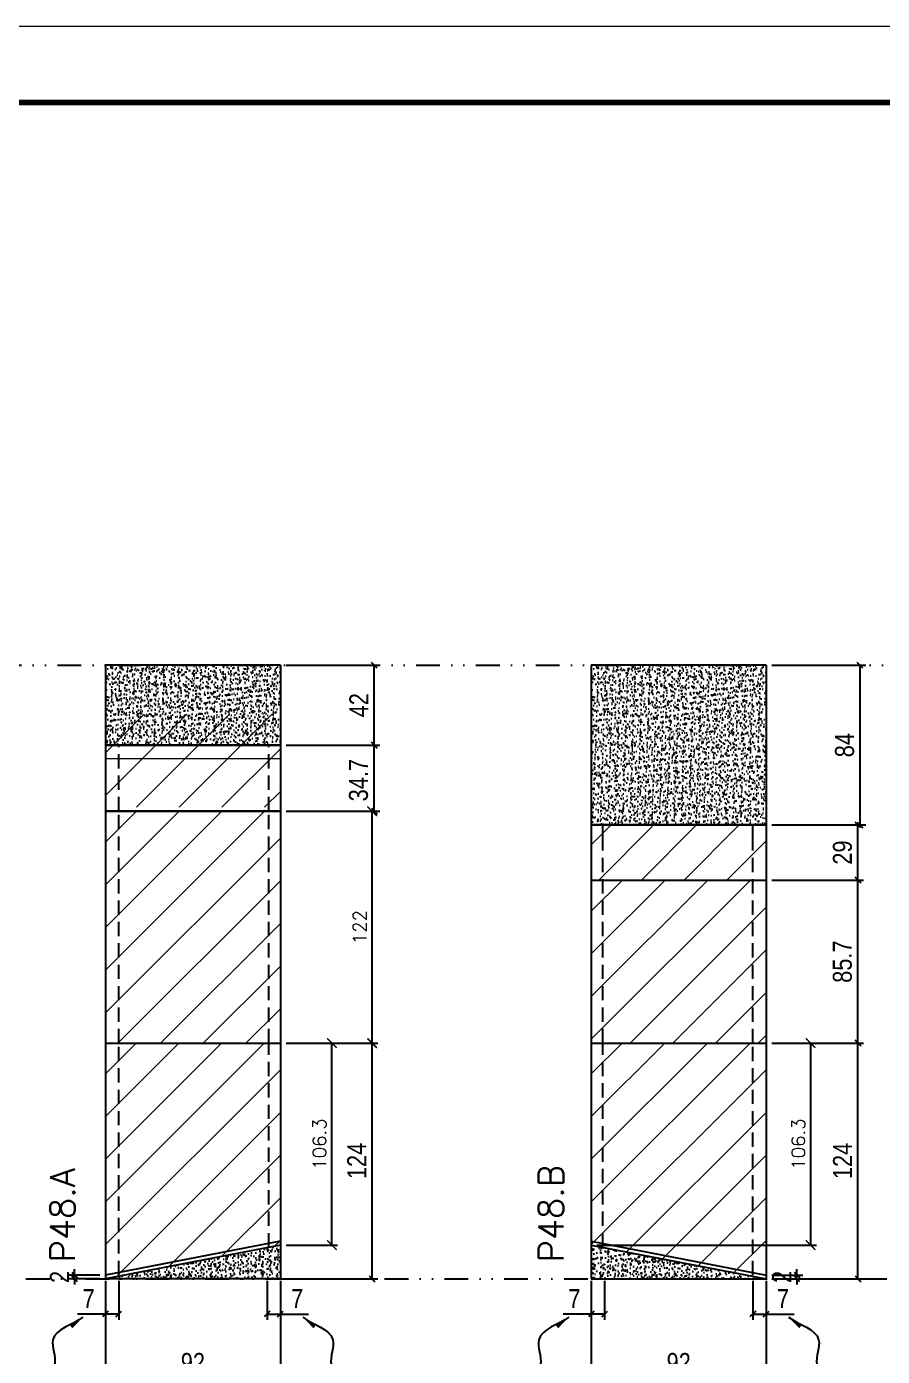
# Model space of a CAD drawing. Extents: x 2949 to 9230, y 1140 to 12527.
# Drawn here: x 3556 to 4006, y 6084 to 6784 of the extents above; entities that cross this region are included whole.
import ezdxf

# ---------------------------------------------------------------- set-up
doc = ezdxf.new("R2010")
doc.units = 0
for name, pattern in [('DASHED', [0.75, 0.5, -0.25]), ('DIVIDE2', [0.625, 0.25, -0.125, 0, -0.125, 0, -0.125]), ('HIDDEN', [0.375, 0.25, -0.125])]:
    doc.linetypes.add(name, pattern=pattern)
for name, color, linetype in [('COTA', 241, 'Continuous'), ('Nível', 160, 'Continuous'), ('Painéis', 200, 'Continuous'), ('Sarrafo de Pressão', 42, 'HIDDEN')]:
    doc.layers.add(name, color=color, linetype=linetype)
for name, color, linetype, lineweight in [('Folhas', 255, 'Continuous', 9), ('Hachura', 251, 'Continuous', 9), ('Sarr 2.2x7', 40, 'Continuous', 9), ('SARRAFO DE PRESSAO', 251, 'DASHED', 9), ('Texto Seção', 7, 'Continuous', 15)]:
    doc.layers.add(name, color=color, linetype=linetype, lineweight=lineweight)
doc.styles.add('COTA TECNICA', font='techl___.ttf', dxfattribs={"height": 10})
doc.styles.add('COTA TECNICA-50', font='techl___.ttf', dxfattribs={"height": 10})
doc.styles.add('REGUA-120', font='ROMANS.shx', dxfattribs={"height": 15})
doc.styles.add('ROMANS', font='romans.shx')
doc.styles.get("Standard").update_dxf_attribs({"font": 'arial.ttf'})
doc.dimstyles.new('COTA PAINEL-50', dxfattribs={"dimtxt": 10, "dimasz": 3, "dimexe": 3, "dimexo": 3, "dimgap": 3, "dimtad": 1, "dimdec": 1, "dimzin": 12, "dimdsep": 46, "dimtxsty": 'COTA TECNICA-50', "dimblk1": 'OBLIQUE', "dimblk2": 'OBLIQUE', "dimsah": 1, "dimcen": 0.9, "dimclrd": 4, "dimclre": 4, "dimclrt": 240, "dimadec": 1, "dimazin": 3, "dimtfac": 1, "dimtdec": 1, "dimtmove": 0, "dimatfit": 3, "dimfxl": 1, "dimtolj": 1, "dimtzin": 12, "dimarcsym": 0})
doc.dimstyles.new('Cota Paínel', dxfattribs={"dimtxt": 7, "dimasz": 5, "dimexe": 3, "dimexo": 3, "dimgap": 3, "dimtad": 1, "dimdec": 1, "dimzin": 12, "dimdsep": 46, "dimtxsty": 'ROMANS', "dimblk": 'ARCHTICK', "dimcen": 0, "dimclrd": 4, "dimclre": 4, "dimclrt": 1, "dimadec": 1, "dimazin": 3, "dimtfac": 1, "dimtdec": 1, "dimtmove": 0, "dimatfit": 3, "dimldrblk": 'OBLIQUE', "dimfxl": 1, "dimtolj": 1, "dimtzin": 12, "dimarcsym": 0})
doc.dimstyles.new('PAINEL', dxfattribs={"dimtxt": 10, "dimasz": 3, "dimexe": 3, "dimexo": 3, "dimgap": 3, "dimtad": 1, "dimdec": 1, "dimzin": 12, "dimdsep": 46, "dimtxsty": 'COTA TECNICA', "dimblk1": 'OBLIQUE', "dimblk2": 'OBLIQUE', "dimsah": 1, "dimcen": 0.9, "dimclrd": 4, "dimclre": 4, "dimclrt": 240, "dimadec": 1, "dimazin": 3, "dimtfac": 1, "dimtdec": 1, "dimtmove": 0, "dimatfit": 3, "dimfxl": 1, "dimtolj": 1, "dimtzin": 12, "dimarcsym": 0})
doc.dimstyles.get("Standard").update_dxf_attribs({"dimtxt": 0.18, "dimasz": 0.18, "dimexe": 0.18, "dimexo": 0.0625, "dimgap": 0.09, "dimtad": 0, "dimtih": 1, "dimtoh": 1, "dimdec": 4, "dimzin": 0, "dimdsep": 46, "dimtxsty": 'Standard', "dimcen": 0.09, "dimadec": 0, "dimazin": 0, "dimtfac": 1, "dimtdec": 4, "dimtofl": 0, "dimtmove": 0, "dimatfit": 3, "dimfxl": 1, "dimtolj": 1, "dimtzin": 0, "dimarcsym": 0})
pattern_1 = [(45, (-126071.967, -22713.47), (-11.2253202, 11.2253202), [])]

# ---------------------------------------------------------------- blocks, each defined once
blk = doc.blocks.new('9999999999')
at = {"layer": 'Folhas'}
blk.add_lwpolyline([(98138.98, 34190.21), (99623.98, 34190.21), (99623.98, 35240.21), (98138.98, 35240.21)], close=True, dxfattribs=at)
at = {"layer": 'Folhas', "color": 30, "const_width": 3}
blk.add_lwpolyline([(98213.98, 34230.21), (99583.98, 34230.21), (99583.98, 35200.21), (98213.98, 35200.21)], close=True, dxfattribs=at)
blk = doc.blocks.new('_Oblique')
at = {"color": 0, "linetype": 'ByBlock', "lineweight": -2}
blk.add_line((-0.5, -0.5), (0.5, 0.5), dxfattribs=at)
blk = doc.blocks.new('*D1015')
at = {"layer": 'COTA', "color": 4, "linetype": 'ByBlock', "lineweight": -2, "transparency": 16777216}
for p, q in [((3948.19, 6249.14), (3996.45, 6249.14)), ((3993.45, 6125.14), (3993.45, 6249.14)), ((3948.19, 6125.14), (3996.45, 6125.14))]:
    blk.add_line(p, q, dxfattribs=at)
at = {"layer": 'Defpoints', "color": 0, "linetype": 'ByBlock', "transparency": 16777216}
for p in [(3945.19, 6249.14), (3993.45, 6249.14), (3945.19, 6125.14)]:
    blk.add_point(p, dxfattribs=at)
at = {"layer": 'COTA', "color": 4, "linetype": 'ByBlock', "lineweight": -2, "transparency": 16777216, "xscale": 3, "yscale": 3, "zscale": 3}
for p, rotation in [((3993.45, 6249.14), 90), ((3993.45, 6125.14), 270)]:
    blk.add_blockref('_Oblique', p, dxfattribs=dict(at, rotation=rotation))
at = {"layer": 'COTA', "color": 240, "linetype": 'ByBlock', "transparency": 16777216, "insert": (3985.38, 6187.14), "char_height": 10, "attachment_point": 5, "rotation": 90, "style": 'COTA TECNICA'}
blk.add_mtext('\\A1;124', dxfattribs=at)
blk = doc.blocks.new('*D1016')
at = {"layer": 'COTA', "color": 4, "linetype": 'ByBlock', "lineweight": -2, "transparency": 16777216}
for p, q in [((3948.19, 6334.87), (3996.45, 6334.87)), ((3993.45, 6249.14), (3993.45, 6334.87)), ((3948.19, 6249.14), (3996.45, 6249.14))]:
    blk.add_line(p, q, dxfattribs=at)
at = {"layer": 'Defpoints', "color": 0, "linetype": 'ByBlock', "transparency": 16777216}
for p in [(3945.19, 6334.87), (3993.45, 6334.87), (3945.19, 6249.14)]:
    blk.add_point(p, dxfattribs=at)
at = {"layer": 'COTA', "color": 4, "linetype": 'ByBlock', "lineweight": -2, "transparency": 16777216, "xscale": 3, "yscale": 3, "zscale": 3}
for p, rotation in [((3993.45, 6334.87), 90), ((3993.45, 6249.14), 270)]:
    blk.add_blockref('_Oblique', p, dxfattribs=dict(at, rotation=rotation))
at = {"layer": 'COTA', "color": 240, "linetype": 'ByBlock', "transparency": 16777216, "insert": (3985.32, 6292), "char_height": 10, "attachment_point": 5, "rotation": 90, "style": 'COTA TECNICA'}
blk.add_mtext('\\A1;85.7', dxfattribs=at)
blk = doc.blocks.new('*D245')
at = {"layer": 'COTA', "color": 4, "lineweight": -2, "transparency": 16777216}
for p, q in [((3853.19, 6124.14), (3853.19, 6069.97)), ((3945.19, 6124.14), (3945.19, 6069.97)), ((3945.19, 6072.97), (3853.19, 6072.97))]:
    blk.add_line(p, q, dxfattribs=at)
at = {"layer": 'Defpoints', "color": 0, "transparency": 16777216}
for p in [(3853.19, 6127.14), (3945.19, 6127.14), (3853.19, 6072.97)]:
    blk.add_point(p, dxfattribs=at)
at = {"layer": 'COTA', "color": 4, "lineweight": -2, "transparency": 16777216, "xscale": 3, "yscale": 3, "zscale": 3, "rotation": 180}
blk.add_blockref('_Oblique', (3853.19, 6072.97), dxfattribs=at)
at = {"layer": 'COTA', "color": 4, "lineweight": -2, "transparency": 16777216, "xscale": 3, "yscale": 3, "zscale": 3}
blk.add_blockref('_Oblique', (3945.19, 6072.97), dxfattribs=at)
at = {"layer": 'COTA', "color": 240, "transparency": 16777216, "insert": (3899.19, 6081.05), "char_height": 10, "attachment_point": 5, "style": 'COTA TECNICA'}
blk.add_mtext('\\A1;92', dxfattribs=at)
blk = doc.blocks.new('*D246')
at = {"layer": 'COTA', "color": 4, "lineweight": -2, "transparency": 16777216}
for p, q in [((3853.19, 6122.14), (3853.19, 6103.63)), ((3860.19, 6124.14), (3860.19, 6103.63)), ((3853.19, 6106.63), (3838.46, 6106.63)), ((3860.19, 6106.63), (3853.19, 6106.63))]:
    blk.add_line(p, q, dxfattribs=at)
at = {"layer": 'Defpoints', "color": 0, "transparency": 16777216}
for p in [(3853.19, 6125.14), (3860.19, 6127.14), (3853.19, 6106.63)]:
    blk.add_point(p, dxfattribs=at)
at = {"layer": 'COTA', "color": 4, "lineweight": -2, "transparency": 16777216, "xscale": 3, "yscale": 3, "zscale": 3, "rotation": 180}
blk.add_blockref('_Oblique', (3853.19, 6106.63), dxfattribs=at)
at = {"layer": 'COTA', "color": 4, "lineweight": -2, "transparency": 16777216, "xscale": 3, "yscale": 3, "zscale": 3}
blk.add_blockref('_Oblique', (3860.19, 6106.63), dxfattribs=at)
at = {"layer": 'COTA', "color": 240, "transparency": 16777216, "insert": (3844.33, 6114.71), "char_height": 10, "attachment_point": 5, "style": 'COTA TECNICA-50'}
blk.add_mtext('\\A1;7', dxfattribs=at)
blk = doc.blocks.new('*D247')
at = {"layer": 'COTA', "color": 4, "lineweight": -2, "transparency": 16777216}
for p, q in [((3938.19, 6124.14), (3938.19, 6103.63)), ((3945.19, 6122.14), (3945.19, 6103.63)), ((3938.19, 6106.63), (3945.19, 6106.63)), ((3945.19, 6106.63), (3959.93, 6106.63))]:
    blk.add_line(p, q, dxfattribs=at)
at = {"layer": 'Defpoints', "color": 0, "transparency": 16777216}
for p in [(3938.19, 6127.14), (3945.19, 6125.14), (3945.19, 6106.63)]:
    blk.add_point(p, dxfattribs=at)
at = {"layer": 'COTA', "color": 4, "lineweight": -2, "transparency": 16777216, "xscale": 3, "yscale": 3, "zscale": 3, "rotation": 180}
blk.add_blockref('_Oblique', (3938.19, 6106.63), dxfattribs=at)
at = {"layer": 'COTA', "color": 4, "lineweight": -2, "transparency": 16777216, "xscale": 3, "yscale": 3, "zscale": 3}
blk.add_blockref('_Oblique', (3945.19, 6106.63), dxfattribs=at)
at = {"layer": 'COTA', "color": 240, "transparency": 16777216, "insert": (3954.06, 6114.71), "char_height": 10, "attachment_point": 5, "style": 'COTA TECNICA-50'}
blk.add_mtext('\\A1;7', dxfattribs=at)
blk = doc.blocks.new('*D800')
at = {"layer": 'COTA', "color": 4, "linetype": 'ByBlock', "lineweight": -2, "transparency": 16777216}
for p, q in [((3692.64, 6405.87), (3742.01, 6405.87)), ((3739.01, 6371.14), (3739.01, 6405.87)), ((3692.64, 6371.14), (3742.01, 6371.14))]:
    blk.add_line(p, q, dxfattribs=at)
at = {"layer": 'Defpoints', "color": 0, "linetype": 'ByBlock', "transparency": 16777216}
for p in [(3689.64, 6405.87), (3739.01, 6405.87), (3689.64, 6371.14)]:
    blk.add_point(p, dxfattribs=at)
at = {"layer": 'COTA', "color": 4, "linetype": 'ByBlock', "lineweight": -2, "transparency": 16777216, "xscale": 3, "yscale": 3, "zscale": 3}
for p, rotation in [((3739.01, 6405.87), 90), ((3739.01, 6371.14), 270)]:
    blk.add_blockref('_Oblique', p, dxfattribs=dict(at, rotation=rotation))
at = {"layer": 'COTA', "color": 240, "linetype": 'ByBlock', "transparency": 16777216, "insert": (3730.79, 6387.45), "char_height": 10, "attachment_point": 5, "rotation": 90, "style": 'COTA TECNICA'}
blk.add_mtext('\\A1;34.7', dxfattribs=at)
blk = doc.blocks.new('*D801')
at = {"layer": 'COTA', "color": 4, "linetype": 'ByBlock', "lineweight": -2, "transparency": 16777216}
for p, q in [((3692.64, 6447.87), (3742.01, 6447.87)), ((3739.01, 6405.87), (3739.01, 6447.87)), ((3692.64, 6405.87), (3742.01, 6405.87))]:
    blk.add_line(p, q, dxfattribs=at)
at = {"layer": 'Defpoints', "color": 0, "linetype": 'ByBlock', "transparency": 16777216}
for p in [(3689.64, 6447.87), (3739.01, 6447.87), (3689.64, 6405.87)]:
    blk.add_point(p, dxfattribs=at)
at = {"layer": 'COTA', "color": 4, "linetype": 'ByBlock', "lineweight": -2, "transparency": 16777216, "xscale": 3, "yscale": 3, "zscale": 3}
for p, rotation in [((3739.01, 6447.87), 90), ((3739.01, 6405.87), 270)]:
    blk.add_blockref('_Oblique', p, dxfattribs=dict(at, rotation=rotation))
at = {"layer": 'COTA', "color": 240, "linetype": 'ByBlock', "transparency": 16777216, "insert": (3730.94, 6426.87), "char_height": 10, "attachment_point": 5, "rotation": 90, "style": 'COTA TECNICA'}
blk.add_mtext('\\A1;42', dxfattribs=at)
blk = doc.blocks.new('*D891')
at = {"layer": 'COTA', "color": 4, "linetype": 'ByBlock', "lineweight": -2, "transparency": 16777216}
for p, q in [((3948.19, 6363.87), (3996.45, 6363.87)), ((3993.45, 6334.87), (3993.45, 6363.87)), ((3948.19, 6334.87), (3996.45, 6334.87))]:
    blk.add_line(p, q, dxfattribs=at)
at = {"layer": 'Defpoints', "color": 0, "linetype": 'ByBlock', "transparency": 16777216}
for p in [(3945.19, 6363.87), (3993.45, 6363.87), (3945.19, 6334.87)]:
    blk.add_point(p, dxfattribs=at)
at = {"layer": 'COTA', "color": 4, "linetype": 'ByBlock', "lineweight": -2, "transparency": 16777216, "xscale": 3, "yscale": 3, "zscale": 3}
for p, rotation in [((3993.45, 6363.87), 90), ((3993.45, 6334.87), 270)]:
    blk.add_blockref('_Oblique', p, dxfattribs=dict(at, rotation=rotation))
at = {"layer": 'COTA', "color": 240, "linetype": 'ByBlock', "transparency": 16777216, "insert": (3985.36, 6349.37), "char_height": 10, "attachment_point": 5, "rotation": 90, "style": 'COTA TECNICA'}
blk.add_mtext('\\A1;29', dxfattribs=at)
blk = doc.blocks.new('*D1075')
at = {"layer": 'COTA', "color": 4, "linetype": 'ByBlock', "lineweight": -2, "transparency": 16777216}
for p, q in [((3948.19, 6447.87), (3997.56, 6447.87)), ((3994.56, 6363.87), (3994.56, 6447.87)), ((3948.19, 6363.87), (3997.56, 6363.87))]:
    blk.add_line(p, q, dxfattribs=at)
at = {"layer": 'Defpoints', "color": 0, "linetype": 'ByBlock', "transparency": 16777216}
for p in [(3945.19, 6447.87), (3994.56, 6447.87), (3945.19, 6363.87)]:
    blk.add_point(p, dxfattribs=at)
at = {"layer": 'COTA', "color": 4, "linetype": 'ByBlock', "lineweight": -2, "transparency": 16777216, "xscale": 3, "yscale": 3, "zscale": 3}
for p, rotation in [((3994.56, 6447.87), 90), ((3994.56, 6363.87), 270)]:
    blk.add_blockref('_Oblique', p, dxfattribs=dict(at, rotation=rotation))
at = {"layer": 'COTA', "color": 240, "linetype": 'ByBlock', "transparency": 16777216, "insert": (3986.47, 6405.87), "char_height": 10, "attachment_point": 5, "rotation": 90, "style": 'COTA TECNICA'}
blk.add_mtext('\\A1;84', dxfattribs=at)
blk = doc.blocks.new('*D1291')
at = {"layer": 'COTA', "color": 4, "linetype": 'ByBlock', "lineweight": -2, "transparency": 16777216}
for p, q in [((3692.64, 6249.14), (3740.9, 6249.14)), ((3737.9, 6125.14), (3737.9, 6249.14)), ((3692.64, 6125.14), (3740.9, 6125.14))]:
    blk.add_line(p, q, dxfattribs=at)
at = {"layer": 'Defpoints', "color": 0, "linetype": 'ByBlock', "transparency": 16777216}
for p in [(3689.64, 6249.14), (3737.9, 6249.14), (3689.64, 6125.14)]:
    blk.add_point(p, dxfattribs=at)
at = {"layer": 'COTA', "color": 4, "linetype": 'ByBlock', "lineweight": -2, "transparency": 16777216, "xscale": 3, "yscale": 3, "zscale": 3}
for p, rotation in [((3737.9, 6249.14), 90), ((3737.9, 6125.14), 270)]:
    blk.add_blockref('_Oblique', p, dxfattribs=dict(at, rotation=rotation))
at = {"layer": 'COTA', "color": 240, "linetype": 'ByBlock', "transparency": 16777216, "insert": (3729.83, 6187.14), "char_height": 10, "attachment_point": 5, "rotation": 90, "style": 'COTA TECNICA'}
blk.add_mtext('\\A1;124', dxfattribs=at)
blk = doc.blocks.new('*D1292')
at = {"layer": 'COTA', "color": 4, "lineweight": -2, "transparency": 16777216}
for p, q in [((3961.41, 6127.14), (3961.41, 6130.14)), ((3948.19, 6127.14), (3964.41, 6127.14)), ((3948.19, 6125.14), (3964.41, 6125.14)), ((3961.41, 6125.14), (3961.41, 6127.14)), ((3961.41, 6125.14), (3961.41, 6122.14))]:
    blk.add_line(p, q, dxfattribs=at)
at = {"layer": 'Defpoints', "color": 0, "transparency": 16777216}
for p in [(3945.19, 6127.14), (3945.19, 6125.14), (3961.41, 6127.14)]:
    blk.add_point(p, dxfattribs=at)
at = {"layer": 'COTA', "color": 4, "lineweight": -2, "transparency": 16777216, "xscale": 3, "yscale": 3, "zscale": 3}
for p, rotation in [((3961.41, 6127.14), 270), ((3961.41, 6125.14), 90)]:
    blk.add_blockref('_Oblique', p, dxfattribs=dict(at, rotation=rotation))
at = {"layer": 'COTA', "color": 240, "transparency": 16777216, "insert": (3953.41, 6126.14), "char_height": 10, "attachment_point": 5, "rotation": 90, "style": 'COTA TECNICA-50'}
blk.add_mtext('\\A1;2', dxfattribs=at)
blk = doc.blocks.new('*D1298')
at = {"layer": 'COTA', "color": 4, "lineweight": -2, "transparency": 16777216}
for p, q in [((3597.64, 6124.14), (3597.64, 6069.97)), ((3689.64, 6124.14), (3689.64, 6069.97)), ((3597.64, 6072.97), (3689.64, 6072.97))]:
    blk.add_line(p, q, dxfattribs=at)
at = {"layer": 'Defpoints', "color": 0, "transparency": 16777216}
for p in [(3597.64, 6127.14), (3689.64, 6127.14), (3689.64, 6072.97)]:
    blk.add_point(p, dxfattribs=at)
at = {"layer": 'COTA', "color": 4, "lineweight": -2, "transparency": 16777216, "xscale": 3, "yscale": 3, "zscale": 3, "rotation": 180}
blk.add_blockref('_Oblique', (3597.64, 6072.97), dxfattribs=at)
at = {"layer": 'COTA', "color": 4, "lineweight": -2, "transparency": 16777216, "xscale": 3, "yscale": 3, "zscale": 3}
blk.add_blockref('_Oblique', (3689.64, 6072.97), dxfattribs=at)
at = {"layer": 'COTA', "color": 240, "transparency": 16777216, "insert": (3643.64, 6081.05), "char_height": 10, "attachment_point": 5, "style": 'COTA TECNICA'}
blk.add_mtext('\\A1;92', dxfattribs=at)
blk = doc.blocks.new('*D1299')
at = {"layer": 'COTA', "color": 4, "lineweight": -2, "transparency": 16777216}
for p, q in [((3682.64, 6124.14), (3682.64, 6103.63)), ((3689.64, 6122.14), (3689.64, 6103.63)), ((3682.64, 6106.63), (3689.64, 6106.63)), ((3689.64, 6106.63), (3704.38, 6106.63))]:
    blk.add_line(p, q, dxfattribs=at)
at = {"layer": 'Defpoints', "color": 0, "transparency": 16777216}
for p in [(3682.64, 6127.14), (3689.64, 6125.14), (3689.64, 6106.63)]:
    blk.add_point(p, dxfattribs=at)
at = {"layer": 'COTA', "color": 4, "lineweight": -2, "transparency": 16777216, "xscale": 3, "yscale": 3, "zscale": 3, "rotation": 180}
blk.add_blockref('_Oblique', (3682.64, 6106.63), dxfattribs=at)
at = {"layer": 'COTA', "color": 4, "lineweight": -2, "transparency": 16777216, "xscale": 3, "yscale": 3, "zscale": 3}
blk.add_blockref('_Oblique', (3689.64, 6106.63), dxfattribs=at)
at = {"layer": 'COTA', "color": 240, "transparency": 16777216, "insert": (3698.51, 6114.71), "char_height": 10, "attachment_point": 5, "style": 'COTA TECNICA-50'}
blk.add_mtext('\\A1;7', dxfattribs=at)
blk = doc.blocks.new('*D1300')
at = {"layer": 'COTA', "color": 4, "lineweight": -2, "transparency": 16777216}
for p, q in [((3597.64, 6122.14), (3597.64, 6103.63)), ((3604.64, 6124.14), (3604.64, 6103.63)), ((3597.64, 6106.63), (3582.91, 6106.63)), ((3604.64, 6106.63), (3597.64, 6106.63))]:
    blk.add_line(p, q, dxfattribs=at)
at = {"layer": 'Defpoints', "color": 0, "transparency": 16777216}
for p in [(3597.64, 6125.14), (3604.64, 6127.14), (3597.64, 6106.63)]:
    blk.add_point(p, dxfattribs=at)
at = {"layer": 'COTA', "color": 4, "lineweight": -2, "transparency": 16777216, "xscale": 3, "yscale": 3, "zscale": 3, "rotation": 180}
blk.add_blockref('_Oblique', (3597.64, 6106.63), dxfattribs=at)
at = {"layer": 'COTA', "color": 4, "lineweight": -2, "transparency": 16777216, "xscale": 3, "yscale": 3, "zscale": 3}
blk.add_blockref('_Oblique', (3604.64, 6106.63), dxfattribs=at)
at = {"layer": 'COTA', "color": 240, "transparency": 16777216, "insert": (3588.78, 6114.71), "char_height": 10, "attachment_point": 5, "style": 'COTA TECNICA-50'}
blk.add_mtext('\\A1;7', dxfattribs=at)
blk = doc.blocks.new('_ArchTick')
at = {"color": 0, "linetype": 'ByBlock', "const_width": 0.15}
blk.add_lwpolyline([(-0.5, -0.5), (0.5, 0.5)], dxfattribs=at)
blk = doc.blocks.new('*D1301')
at = {"layer": 'COTA', "color": 4, "lineweight": -2, "transparency": 16777216}
for p, q in [((3692.64, 6249.14), (3719.77, 6249.14)), ((3716.77, 6142.88), (3716.77, 6249.14)), ((3692.64, 6142.88), (3719.77, 6142.88))]:
    blk.add_line(p, q, dxfattribs=at)
at = {"layer": 'Defpoints', "color": 0, "transparency": 16777216}
for p in [(3689.64, 6249.14), (3716.77, 6249.14), (3689.64, 6142.88)]:
    blk.add_point(p, dxfattribs=at)
at = {"layer": 'COTA', "color": 4, "lineweight": -2, "transparency": 16777216, "xscale": 5, "yscale": 5, "zscale": 5}
for p, rotation in [((3716.77, 6249.14), 90), ((3716.77, 6142.88), 270)]:
    blk.add_blockref('_ArchTick', p, dxfattribs=dict(at, rotation=rotation))
at = {"layer": 'COTA', "color": 1, "transparency": 16777216, "insert": (3710.27, 6196.01), "char_height": 7, "attachment_point": 5, "rotation": 90, "style": 'ROMANS'}
blk.add_mtext('\\A1;106.3', dxfattribs=at)
blk = doc.blocks.new('*D1297')
at = {"layer": 'COTA', "color": 4, "lineweight": -2, "transparency": 16777216}
for p, q in [((3581.43, 6127.14), (3581.43, 6130.14)), ((3594.64, 6127.14), (3578.43, 6127.14)), ((3594.64, 6125.14), (3578.43, 6125.14)), ((3581.43, 6125.14), (3581.43, 6127.14)), ((3581.43, 6125.14), (3581.43, 6122.14))]:
    blk.add_line(p, q, dxfattribs=at)
at = {"layer": 'Defpoints', "color": 0, "transparency": 16777216}
for p in [(3581.43, 6127.14), (3597.64, 6127.14), (3597.64, 6125.14)]:
    blk.add_point(p, dxfattribs=at)
at = {"layer": 'COTA', "color": 4, "lineweight": -2, "transparency": 16777216, "xscale": 3, "yscale": 3, "zscale": 3}
for p, rotation in [((3581.43, 6127.14), 270), ((3581.43, 6125.14), 90)]:
    blk.add_blockref('_Oblique', p, dxfattribs=dict(at, rotation=rotation))
at = {"layer": 'COTA', "color": 240, "transparency": 16777216, "insert": (3573.43, 6126.14), "char_height": 10, "attachment_point": 5, "rotation": 90, "style": 'COTA TECNICA-50'}
blk.add_mtext('\\A1;2', dxfattribs=at)
blk = doc.blocks.new('*D1302')
at = {"layer": 'COTA', "color": 4, "lineweight": -2, "transparency": 16777216}
for p, q in [((3692.64, 6371.14), (3740.9, 6371.14)), ((3737.9, 6249.14), (3737.9, 6371.14)), ((3692.64, 6249.14), (3740.9, 6249.14))]:
    blk.add_line(p, q, dxfattribs=at)
at = {"layer": 'Defpoints', "color": 0, "transparency": 16777216}
for p in [(3689.64, 6371.14), (3737.9, 6371.14), (3689.64, 6249.14)]:
    blk.add_point(p, dxfattribs=at)
at = {"layer": 'COTA', "color": 4, "lineweight": -2, "transparency": 16777216, "xscale": 5, "yscale": 5, "zscale": 5}
for p, rotation in [((3737.9, 6371.14), 90), ((3737.9, 6249.14), 270)]:
    blk.add_blockref('_ArchTick', p, dxfattribs=dict(at, rotation=rotation))
at = {"layer": 'COTA', "color": 1, "transparency": 16777216, "insert": (3731.4, 6310.14), "char_height": 7, "attachment_point": 5, "rotation": 90, "style": 'ROMANS'}
blk.add_mtext('\\A1;122', dxfattribs=at)
blk = doc.blocks.new('*D1304')
at = {"layer": 'COTA', "color": 4, "lineweight": -2, "transparency": 16777216}
for p, q in [((3948.19, 6249.14), (3971.62, 6249.14)), ((3968.62, 6142.88), (3968.62, 6249.14)), ((3856.19, 6142.88), (3971.62, 6142.88))]:
    blk.add_line(p, q, dxfattribs=at)
at = {"layer": 'Defpoints', "color": 0, "transparency": 16777216}
for p in [(3945.19, 6249.14), (3968.62, 6249.14), (3853.19, 6142.88)]:
    blk.add_point(p, dxfattribs=at)
at = {"layer": 'COTA', "color": 4, "lineweight": -2, "transparency": 16777216, "xscale": 5, "yscale": 5, "zscale": 5}
for p, rotation in [((3968.62, 6249.14), 90), ((3968.62, 6142.88), 270)]:
    blk.add_blockref('_ArchTick', p, dxfattribs=dict(at, rotation=rotation))
at = {"layer": 'COTA', "color": 1, "transparency": 16777216, "insert": (3962.12, 6196.01), "char_height": 7, "attachment_point": 5, "rotation": 90, "style": 'ROMANS'}
blk.add_mtext('\\A1;106.3', dxfattribs=at)

msp = doc.modelspace()

# ---------------------------------------------------------------- hatches: boundary and pattern name
at = {"layer": 'COTA', "linetype": 'ByBlock'}
h = msp.add_hatch(dxfattribs=at)
h.set_pattern_fill('AR-CONC', color=256, scale=0.03)
h.set_pattern_definition([(50, (-130840.4665, -23916.322), (5.46554007, -0.47817257), [0.5715, -6.2865]), (355, (-130840.4665, -23916.322), (-1.05730264, 5.73170536), [0.4572, -5.02921753]), (100.4514447, (-130840.011, -23916.362), (4.40823741, 5.25353256), [0.48570026, -5.34270734]), (46.1842, (-130840.4665, -23914.798), (8.13237123, -1.26126984), [0.85725, -9.42975]), (96.6355576, (-130839.789, -23914.903), (7.122124, 7.42278374), [0.7285507, -8.01406824]), (351.184151, (-130840.4665, -23914.798), (7.122124, 7.42278374), [0.685799, -7.54379196]), (21, (-130839.7045, -23915.179), (4.54843174, -3.06795595), [0.5715, -6.2865]), (326, (-130839.7045, -23915.179), (1.85406085, 5.52563898), [0.4572, -5.0292]), (71.451445, (-130839.3255, -23915.435), (6.40249258, 2.45768307), [0.48570026, -5.34269813]), (37.5, (-130840.4665, -23916.3222), (0.092658098, 2.536651166), [0, -4.96824, 0, -5.1054, 0, -5.04825]), (7.5, (-130840.4665, -23916.3222), (2.004589875, 3.005417245), [0, -2.91084, 0, -4.85394, 0, -1.92405]), (327.5, (-130842.1658, -23916.3222), (4.067717855, -0.17186232), [0, -1.905, 0, -5.9436, 0, -7.8867]), (317.5, (-130842.9278, -23916.3222), (4.44387544, 0.76279473), [0, -2.4765, 0, -3.94716, 0, -5.6007])])
h.paths.add_polyline_path([(3597.64, 6447.87), (3597.64, 6405.87), (3689.64, 6405.87), (3689.64, 6447.87)])
h = msp.add_hatch(dxfattribs=at)
h.set_pattern_fill('AR-CONC', color=256, scale=0.03)
h.set_pattern_definition([(50, (-130584.9165, -23916.322), (5.46554007, -0.47817257), [0.5715, -6.2865]), (355, (-130584.9165, -23916.322), (-1.05730264, 5.73170536), [0.4572, -5.02921753]), (100.4514447, (-130584.461, -23916.362), (4.40823741, 5.25353256), [0.48570026, -5.34270734]), (46.1842, (-130584.9165, -23914.798), (8.13237123, -1.26126984), [0.85725, -9.42975]), (96.6355576, (-130584.239, -23914.903), (7.122124, 7.42278374), [0.7285507, -8.01406824]), (351.184151, (-130584.9165, -23914.798), (7.122124, 7.42278374), [0.685799, -7.54379196]), (21, (-130584.1545, -23915.179), (4.54843174, -3.06795595), [0.5715, -6.2865]), (326, (-130584.1545, -23915.179), (1.85406085, 5.52563898), [0.4572, -5.0292]), (71.451445, (-130583.7754, -23915.435), (6.40249258, 2.45768307), [0.48570026, -5.34269813]), (37.5, (-130584.9165, -23916.3222), (0.092658098, 2.536651166), [0, -4.96824, 0, -5.1054, 0, -5.04825]), (7.5, (-130584.9165, -23916.3222), (2.004589875, 3.005417245), [0, -2.91084, 0, -4.85394, 0, -1.92405]), (327.5, (-130586.6157, -23916.3222), (4.067717855, -0.17186232), [0, -1.905, 0, -5.9436, 0, -7.8867]), (317.5, (-130587.3777, -23916.3222), (4.44387544, 0.76279473), [0, -2.4765, 0, -3.94716, 0, -5.6007])])
h.paths.add_polyline_path([(3853.19, 6447.87), (3853.19, 6363.87), (3945.19, 6363.87), (3945.19, 6447.87)])
h = msp.add_hatch(dxfattribs=at)
h.set_pattern_fill('AR-CONC', color=256, scale=0.03)
h.set_pattern_definition([(50, (-255.55, 0), (5.46554, -0.4781726), [0.5715, -6.2865]), (355, (-255.55, 0), (-1.0573026, 5.7317054), [0.4572, -5.0292175]), (100.451445, (-255.0946, -0.04), (4.4082374, 5.2535326), [0.4857003, -5.3427073]), (46.1842, (-255.55, 1.524), (8.132371, -1.26127), [0.85725, -9.42975]), (96.63556, (-254.872, 1.419), (7.122124, 7.422784), [0.728551, -8.014068]), (351.18415, (-255.55, 1.524), (7.122124, 7.422784), [0.685799, -7.543792]), (21, (-254.788, 1.143), (4.5484317, -3.067956), [0.5715, -6.2865]), (326, (-254.788, 1.143), (1.854061, 5.525639), [0.4572, -5.0292]), (71.451445, (-254.409, 0.8873), (6.4024926, 2.457683), [0.4857003, -5.342698]), (37.5, (-255.55, 0), (0.0926581, 2.53665117), [0, -4.96824, 0, -5.1054, 0, -5.04825]), (7.5, (-255.55, 0), (2.0045899, 3.0054172), [0, -2.91084, 0, -4.85394, 0, -1.92405]), (327.5, (-257.2493, 0), (4.06771786, -0.1718623), [0, -1.905, 0, -5.9436, 0, -7.8867]), (317.5, (-258.0113, 0), (4.4438754, 0.7627947), [0, -2.4765, 0, -3.94716, 0, -5.6007])])
h.paths.add_polyline_path([(3597.64, 6125.14), (3689.64, 6125.14), (3689.64, 6142.88)])
h = msp.add_hatch(dxfattribs=at)
h.set_pattern_fill('AR-CONC', color=256, scale=0.03)
h.paths.add_polyline_path([(3853.19, 6142.88), (3853.19, 6125.14), (3945.19, 6125.14)])
at = {"layer": 'Hachura', "linetype": 'ByBlock'}
h = msp.add_hatch(dxfattribs=at)
h.set_pattern_fill('ANSI31', color=256, scale=5)
h.set_pattern_definition([(45, (-126071.967, -22711.37), (-11.2253202, 11.2253202), [])])
h.paths.add_polyline_path([(3689.64, 6373.24), (3689.64, 6422.24), (3597.64, 6422.24), (3597.64, 6373.24)])
h = msp.add_hatch(dxfattribs=at)
h.set_pattern_fill('ANSI31', color=256, scale=5)
h.set_pattern_definition(pattern_1)
h.paths.add_polyline_path([(3689.64, 6371.14), (3597.64, 6371.14), (3597.64, 6249.14), (3689.64, 6249.14)])
h = msp.add_hatch(dxfattribs=at)
h.set_pattern_fill('ANSI31', color=256, scale=5)
h.set_pattern_definition([(45, (0, -14.277), (-11.22532, 11.22532), [])])
h.paths.add_polyline_path([(3945.19, 6363.87), (3853.19, 6363.87), (3853.19, 6334.87), (3945.19, 6334.87)])
h = msp.add_hatch(dxfattribs=at)
h.set_pattern_fill('ANSI31', color=256, scale=5)
h.set_pattern_definition(pattern_1)
h.paths.add_polyline_path([(3945.19, 6334.87), (3853.19, 6334.87), (3853.19, 6249.14), (3945.19, 6249.14)])
h = msp.add_hatch(dxfattribs=at)
h.set_pattern_fill('ANSI31', color=256, scale=5)
h.set_pattern_definition([(45, (-255.55, 0), (-11.22532, 11.22532), [])])
h.paths.add_polyline_path([(3597.64, 6249.14), (3689.64, 6249.14), (3689.64, 6142.88), (3608.02, 6127.14), (3597.64, 6127.14)])
h = msp.add_hatch(dxfattribs=at)
h.set_pattern_fill('ANSI31', color=256, scale=5)
h.paths.add_polyline_path([(3945.19, 6249.14), (3853.19, 6249.14), (3853.19, 6142.88), (3934.82, 6127.14), (3945.19, 6127.14)])

# ---------------------------------------------------------------- linework, layer by layer
at = {"layer": 'COTA', "linetype": 'ByBlock'}
for p, q in [((3597.64, 6447.87), (3597.64, 6405.87)), ((3689.64, 6447.87), (3597.64, 6447.87)), ((3689.64, 6447.87), (3689.64, 6405.87)), ((3853.19, 6447.87), (3853.19, 6363.87)), ((3945.19, 6447.87), (3853.19, 6447.87)), ((3945.19, 6447.87), (3945.19, 6363.87)), ((3689.64, 6142.88), (3689.64, 6125.14)), ((3853.19, 6142.88), (3853.19, 6125.14)), ((3689.64, 6125.14), (3597.64, 6125.14)), ((3853.19, 6125.14), (3945.19, 6125.14))]:
    msp.add_line(p, q, dxfattribs=at)
at = {"layer": 'Nível', "color": 4, "linetype": 'DIVIDE2', "ltscale": 50}
for p, q in [((3383.69, 6447.87), (4394.03, 6447.87)), ((3367.11, 6125.14), (4394.03, 6125.14))]:
    msp.add_line(p, q, dxfattribs=at)
at = {"layer": 'Painéis', "linetype": 'ByBlock'}
for p, q in [((3689.64, 6405.87), (3597.64, 6405.87)), ((3597.64, 6405.87), (3597.64, 6371.14)), ((3597.64, 6405.87), (3689.64, 6405.87)), ((3689.64, 6405.87), (3689.64, 6371.14)), ((3689.64, 6371.14), (3597.64, 6371.14)), ((3597.64, 6371.14), (3597.64, 6249.14)), ((3689.64, 6371.14), (3689.64, 6249.14)), ((3853.19, 6363.87), (3853.19, 6249.14)), ((3853.19, 6363.87), (3945.19, 6363.87)), ((3945.19, 6363.87), (3853.19, 6363.87)), ((3853.19, 6363.87), (3945.19, 6363.87)), ((3945.19, 6363.87), (3945.19, 6249.14)), ((3853.19, 6334.87), (3945.19, 6334.87)), ((3597.64, 6249.14), (3689.64, 6249.14)), ((3597.64, 6249.14), (3597.64, 6125.14)), ((3689.64, 6249.14), (3689.64, 6142.88)), ((3853.19, 6249.14), (3945.19, 6249.14)), ((3853.19, 6249.14), (3853.19, 6142.88)), ((3945.19, 6249.14), (3945.19, 6125.14)), ((3689.64, 6144.88), (3597.64, 6127.14)), ((3689.64, 6142.88), (3597.64, 6125.14)), ((3853.19, 6144.88), (3945.19, 6127.14)), ((3853.19, 6142.88), (3945.19, 6125.14))]:
    msp.add_line(p, q, dxfattribs=at)
at = {"layer": 'Painéis'}
for p, q in [((3597.64, 6371.14), (3689.64, 6371.14)), ((3689.64, 6371.14), (3597.64, 6371.14))]:
    msp.add_line(p, q, dxfattribs=at)
at = {"layer": 'Sarr 2.2x7'}
msp.add_line((3597.64, 6398.87), (3689.64, 6398.87), dxfattribs=at)
at = {"layer": 'Sarrafo de Pressão', "ltscale": 30}
for p, q in [((3604.64, 6371.14), (3604.64, 6405.87)), ((3683.64, 6371.14), (3683.64, 6405.87)), ((3604.64, 6249.14), (3604.64, 6371.14)), ((3683.64, 6249.14), (3683.64, 6371.14)), ((3859.19, 6356.87), (3859.19, 6363.87)), ((3938.19, 6356.87), (3938.19, 6363.87)), ((3859.19, 6249.14), (3859.19, 6356.87)), ((3938.19, 6249.14), (3938.19, 6356.87)), ((3604.64, 6127.14), (3604.64, 6249.14)), ((3683.64, 6141.73), (3683.64, 6249.14)), ((3859.19, 6141.73), (3859.19, 6249.14)), ((3938.19, 6127.14), (3938.19, 6249.14))]:
    msp.add_line(p, q, dxfattribs=at)

# ---------------------------------------------------------------- block references
at = {"layer": 'SARRAFO DE PRESSAO', "color": 6, "linetype": 'ByBlock'}
msp.add_blockref('9999999999', (-95189.94, -28456.35), dxfattribs=at)

# ---------------------------------------------------------------- texts
at = {"layer": 'Texto Seção', "style": 'REGUA-120'}
for s, p in [('P48.A', (3581.57, 6133.78)), ('P48.B', (3838.51, 6133.78))]:
    msp.add_text(s, height=13, rotation=90, dxfattribs=at).set_placement(p)

# ---------------------------------------------------------------- dimensions: what is measured, and where the dimension line sits
at = {"layer": 'COTA', "linetype": 'ByBlock'}
for base, p1, p2, picture, middle in [((3739.01, 6447.87), (3689.64, 6405.87), (3689.64, 6447.87), '*D801', (3730.94, 6426.87)), ((3994.56, 6447.87), (3945.19, 6363.87), (3945.19, 6447.87), '*D1075', (3986.47, 6405.87)), ((3993.45, 6334.87), (3945.19, 6249.14), (3945.19, 6334.87), '*D1016', (3985.32, 6292))]:
    dim = msp.add_linear_dim(base=base, p1=p1, p2=p2, angle=90, dimstyle='PAINEL', override={"dimtmove": 1}, dxfattribs=at)
    dim.commit()
    dim.dimension.update_dxf_attribs({"geometry": picture, "text_midpoint": middle})
dim = msp.add_linear_dim(base=(3739.01, 6405.87), p1=(3689.64, 6371.14), p2=(3689.64, 6405.87), angle=90, dimstyle='PAINEL', override={"dimtmove": 1}, dxfattribs=at)
dim.commit()
dim.dimension.update_dxf_attribs({"geometry": '*D800', "text_midpoint": (3739.01, 6387.45), "dimtype": 160})
at = {"layer": 'COTA'}
for base, p1, p2, angle, dimstyle, picture, middle in [((3737.9, 6371.14), (3689.64, 6249.14), (3689.64, 6371.14), 90, 'Cota Paínel', '*D1302', (3731.4, 6310.14)), ((3716.77, 6249.14), (3689.64, 6142.88), (3689.64, 6249.14), 90, 'Cota Paínel', '*D1301', (3710.27, 6196.01)), ((3968.62, 6249.14), (3853.19, 6142.88), (3945.19, 6249.14), 90, 'Cota Paínel', '*D1304', (3962.12, 6196.01)), ((3597.64, 6106.63), (3604.64, 6127.14), (3597.64, 6125.14), 180, 'COTA PAINEL-50', '*D1300', (3588.78, 6114.71)), ((3689.64, 6106.63), (3682.64, 6127.14), (3689.64, 6125.14), 0, 'COTA PAINEL-50', '*D1299', (3698.51, 6114.71)), ((3853.19, 6106.63), (3860.19, 6127.14), (3853.19, 6125.14), 180, 'COTA PAINEL-50', '*D246', (3844.33, 6114.71))]:
    dim = msp.add_linear_dim(base=base, p1=p1, p2=p2, angle=angle, dimstyle=dimstyle, dxfattribs=at)
    dim.commit()
    dim.dimension.update_dxf_attribs({"geometry": picture, "text_midpoint": middle})
at = {"layer": 'COTA', "linetype": 'ByBlock'}
for base, p1, p2, picture, middle in [((3993.45, 6363.87), (3945.19, 6334.87), (3945.19, 6363.87), '*D891', (3985.36, 6349.37)), ((3737.9, 6249.14), (3689.64, 6125.14), (3689.64, 6249.14), '*D1291', (3729.83, 6187.14)), ((3993.45, 6249.14), (3945.19, 6125.14), (3945.19, 6249.14), '*D1015', (3985.38, 6187.14))]:
    dim = msp.add_linear_dim(base=base, p1=p1, p2=p2, angle=90, dimstyle='PAINEL', dxfattribs=at)
    dim.commit()
    dim.dimension.update_dxf_attribs({"geometry": picture, "text_midpoint": middle})
at = {"layer": 'COTA'}
for base, p1, p2, picture, middle in [((3581.43, 6127.14), (3597.64, 6125.14), (3597.64, 6127.14), '*D1297', (3581.43, 6126.14)), ((3961.41, 6127.14), (3945.19, 6125.14), (3945.19, 6127.14), '*D1292', (3961.41, 6126.14))]:
    dim = msp.add_linear_dim(base=base, p1=p1, p2=p2, angle=90, dimstyle='COTA PAINEL-50', dxfattribs=at)
    dim.commit()
    dim.dimension.update_dxf_attribs({"geometry": picture, "text_midpoint": middle, "dimtype": 160})
for base, p1, p2, angle, picture, middle in [((3689.64, 6072.97), (3597.64, 6127.14), (3689.64, 6127.14), 0, '*D1298', (3643.64, 6081.05)), ((3853.19, 6072.97), (3945.19, 6127.14), (3853.19, 6127.14), 180, '*D245', (3899.19, 6081.05))]:
    dim = msp.add_linear_dim(base=base, p1=p1, p2=p2, angle=angle, dimstyle='PAINEL', override={"dimarcsym": 2}, dxfattribs=at)
    dim.commit()
    dim.dimension.update_dxf_attribs({"geometry": picture, "text_midpoint": middle})
dim = msp.add_linear_dim(base=(3945.19, 6106.63), p1=(3938.19, 6127.14), p2=(3945.19, 6125.14), dimstyle='COTA PAINEL-50', dxfattribs=at)
dim.commit()
dim.dimension.update_dxf_attribs({"geometry": '*D247', "text_midpoint": (3954.06, 6114.71)})

# ---------------------------------------------------------------- leaders
at = {"layer": 'COTA', "path_type": 1}
for points in [[(3585.82, 6104.96), (3570.03, 6093.13), (3570.96, 6080.12), (3565.4, 6070.34)], [(3701.47, 6104.96), (3717.26, 6093.13), (3716.33, 6080.12), (3721.89, 6070.34)], [(3841.37, 6104.96), (3825.58, 6093.13), (3826.51, 6080.12), (3820.95, 6070.34)], [(3957.02, 6104.96), (3972.81, 6093.13), (3971.88, 6080.12), (3977.44, 6070.34)]]:
    msp.add_leader(points, dimstyle='Standard', override={"dimasz": 8}, dxfattribs=at)

doc.saveas('drawing.dxf')
